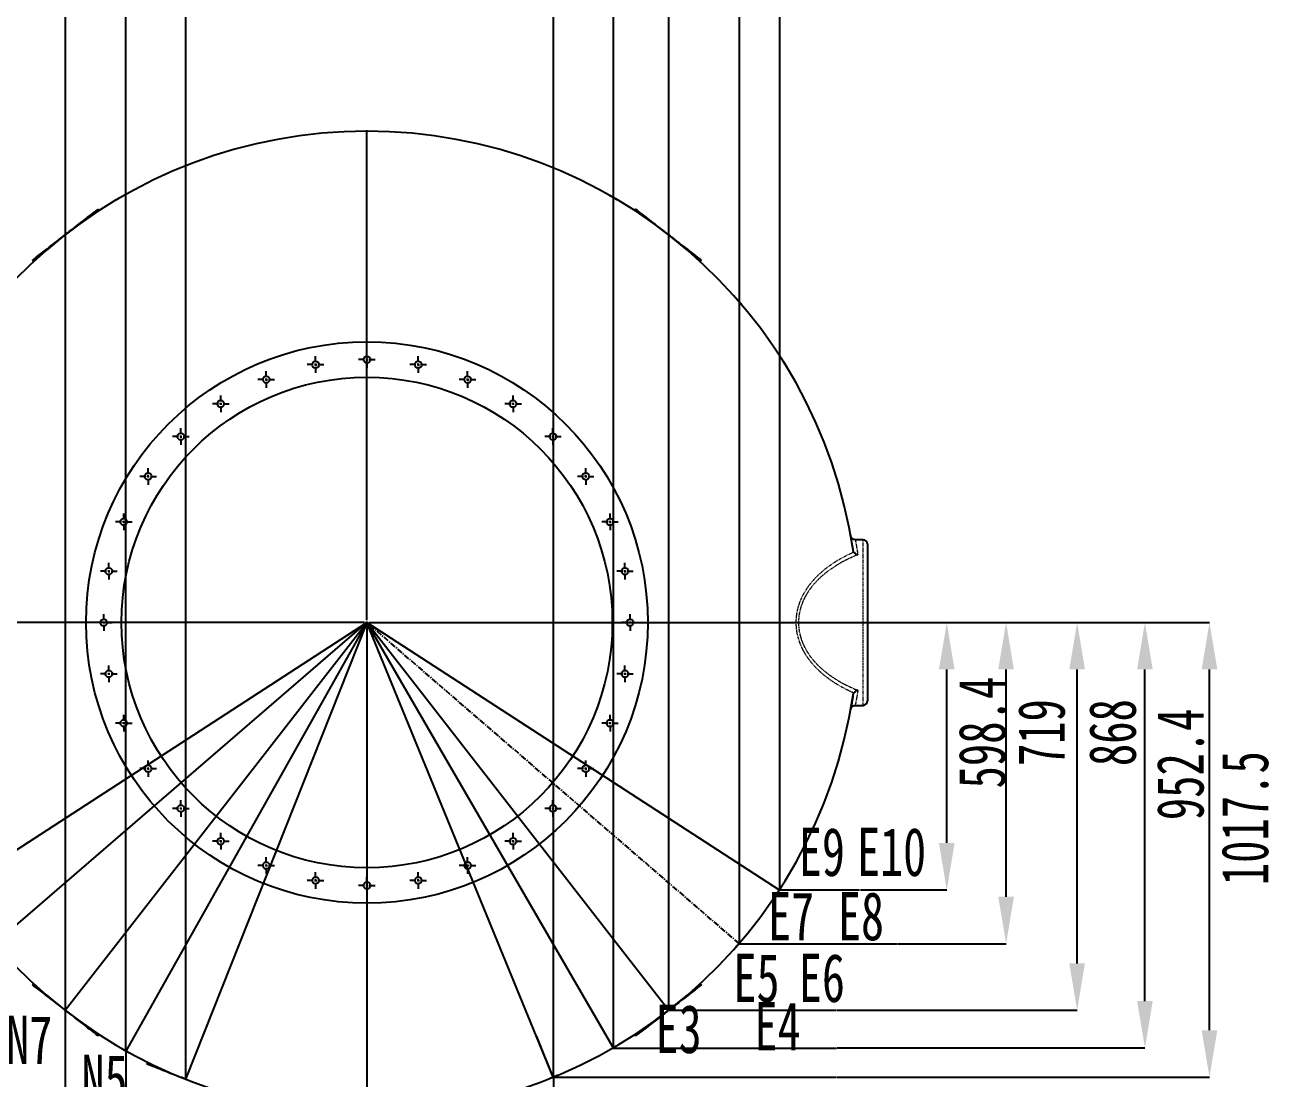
# Model space of a CAD drawing. Header units: millimetres. Extents: x -12403 to 8666, y -15213 to 13435.
# Drawn here: x -3266 to -453, y -1640 to 718 of the extents above; entities that cross this region are included whole.
import ezdxf

# ---------------------------------------------------------------- set-up
doc = ezdxf.new("R2010")
doc.units = ezdxf.units.MM
doc.header["$PDSIZE"] = -1
doc.linetypes.add('CENTERX2', pattern=[20.32, 12.7, -2.54, 2.54, -2.54])
doc.linetypes.add('PHANTOM', pattern=[12.7, 6.35, -1.27, 1.27, -1.27, 1.27, -1.27])
doc.layers.add('10', color=7, linetype='Continuous')
doc.styles.add('SLDTEXTSTYLE0', font='TXT', dxfattribs={"width": 0.7})
doc.dimstyles.new('SLDDIMSTYLE0', dxfattribs={"dimscale": 30, "dimtxt": 3.5, "dimasz": 3.5, "dimexe": 0, "dimexo": 0.0625, "dimgap": 0.875, "dimtad": 2, "dimdec": 1, "dimrnd": 1e-09, "dimzin": 12, "dimdsep": 46, "dimtxsty": 'SLDTEXTSTYLE0', "dimcen": 0.09, "dimadec": 0, "dimazin": 3, "dimtfac": 1, "dimtdec": 1, "dimtofl": 0, "dimtmove": 0, "dimatfit": 3, "dimfxl": 0, "dimfrac": 2, "dimtolj": 1, "dimtzin": 12, "dimarcsym": 0})
doc.dimstyles.new('SLDDIMSTYLE1', dxfattribs={"dimscale": 30, "dimtxt": 3.5, "dimasz": 3.5, "dimexe": 0, "dimexo": 0.0625, "dimgap": 0.875, "dimtad": 2, "dimdec": 1, "dimrnd": 1e-09, "dimzin": 12, "dimdsep": 46, "dimtxsty": 'SLDTEXTSTYLE0', "dimcen": 0.09, "dimadec": 0, "dimazin": 3, "dimtfac": 1, "dimtdec": 1, "dimtmove": 0, "dimatfit": 0, "dimfxl": 0, "dimfrac": 2, "dimtolj": 1, "dimtzin": 12, "dimarcsym": 0})

# ---------------------------------------------------------------- blocks, each defined once
blk = doc.blocks.new('_D_8')
at = {"layer": '10', "color": 0, "lineweight": -2, "transparency": 16777216}
for p, q in [((-2501.8, -620.7), (-2501.8, -2238.2)), ((-2084.7, -1638.1), (-2084.7, -2238.2)), ((-2189.7, -2238.2), (-2396.8, -2238.2))]:
    blk.add_line(p, q, dxfattribs=at)
at = {"layer": '10', "color": 0, "transparency": 16777216}
for points in [[(-2396.8, -2220.7), (-2396.8, -2255.7), (-2501.8, -2238.2)], [(-2189.7, -2220.7), (-2189.7, -2255.7), (-2084.7, -2238.2)]]:
    blk.add_solid(points, dxfattribs=at)
at = {"layer": 'Defpoints', "color": 0, "transparency": 16777216}
for p in [(-2501.8, -618.9), (-2084.7, -1636.2), (-2501.8, -2238.2)]:
    blk.add_point(p, dxfattribs=at)
at = {"layer": '10', "color": 0, "transparency": 16777216, "insert": (-2231.5, -2264.5), "char_height": 105, "attachment_point": 2, "style": 'SLDTEXTSTYLE0'}
blk.add_mtext('\\A1;417', dxfattribs=at)
blk = doc.blocks.new('_D_23')
at = {"layer": '10', "color": 0, "lineweight": -2, "transparency": 16777216}
for p, q in [((-1397.8, -618.9), (-1204.6, -618.9)), ((-1204.6, -1112.3), (-1204.6, -723.9)), ((-1397.9, -1217.3), (-1204.6, -1217.3))]:
    blk.add_line(p, q, dxfattribs=at)
at = {"layer": '10', "color": 0, "transparency": 16777216}
for points in [[(-1222.1, -723.9), (-1187.1, -723.9), (-1204.6, -618.9)], [(-1222.1, -1112.3), (-1187.1, -1112.3), (-1204.6, -1217.3)]]:
    blk.add_solid(points, dxfattribs=at)
at = {"layer": 'Defpoints', "color": 0, "transparency": 16777216}
for p in [(-1399.7, -618.9), (-1204.6, -618.9), (-1399.8, -1217.3)]:
    blk.add_point(p, dxfattribs=at)
at = {"layer": '10', "color": 0, "transparency": 16777216, "insert": (-1178.4, -865.3), "char_height": 105, "attachment_point": 2, "rotation": 90, "style": 'SLDTEXTSTYLE0'}
blk.add_mtext('\\A1;598.4', dxfattribs=at)
blk = doc.blocks.new('_D_24')
at = {"layer": '10', "color": 0, "lineweight": -2, "transparency": 16777216}
for p, q in [((-1397.8, -618.9), (-1071.9, -618.9)), ((-1071.9, -1232.8), (-1071.9, -723.9)), ((-1313.1, -1337.8), (-1071.9, -1337.8))]:
    blk.add_line(p, q, dxfattribs=at)
at = {"layer": '10', "color": 0, "transparency": 16777216}
for points in [[(-1089.4, -723.9), (-1054.4, -723.9), (-1071.9, -618.9)], [(-1089.4, -1232.8), (-1054.4, -1232.8), (-1071.9, -1337.8)]]:
    blk.add_solid(points, dxfattribs=at)
at = {"layer": 'Defpoints', "color": 0, "transparency": 16777216}
for p in [(-1399.7, -618.9), (-1071.9, -618.9), (-1315, -1337.8)]:
    blk.add_point(p, dxfattribs=at)
at = {"layer": '10', "color": 0, "transparency": 16777216, "insert": (-1045.7, -865.3), "char_height": 105, "attachment_point": 2, "rotation": 90, "style": 'SLDTEXTSTYLE0'}
blk.add_mtext('\\A1;719', dxfattribs=at)
blk = doc.blocks.new('_D_25')
at = {"layer": '10', "color": 0, "lineweight": -2, "transparency": 16777216}
for p, q in [((-1397.8, -618.9), (-913, -618.9)), ((-913, -1381.9), (-913, -723.9)), ((-1449.5, -1486.9), (-913, -1486.9))]:
    blk.add_line(p, q, dxfattribs=at)
at = {"layer": '10', "color": 0, "transparency": 16777216}
for points in [[(-930.5, -723.9), (-895.5, -723.9), (-913, -618.9)], [(-930.5, -1381.9), (-895.5, -1381.9), (-913, -1486.9)]]:
    blk.add_solid(points, dxfattribs=at)
at = {"layer": 'Defpoints', "color": 0, "transparency": 16777216}
for p in [(-1399.7, -618.9), (-913, -618.9), (-1451.4, -1486.9)]:
    blk.add_point(p, dxfattribs=at)
at = {"layer": '10', "color": 0, "transparency": 16777216, "insert": (-886.8, -865.3), "char_height": 105, "attachment_point": 2, "rotation": 90, "style": 'SLDTEXTSTYLE0'}
blk.add_mtext('\\A1;868', dxfattribs=at)
blk = doc.blocks.new('_D_26')
at = {"layer": '10', "color": 0, "lineweight": -2, "transparency": 16777216}
for p, q in [((-1397.8, -618.9), (-761.3, -618.9)), ((-761.3, -1466.2), (-761.3, -723.9)), ((-1449.5, -1571.2), (-761.3, -1571.2))]:
    blk.add_line(p, q, dxfattribs=at)
at = {"layer": '10', "color": 0, "transparency": 16777216}
for points in [[(-778.8, -723.9), (-743.8, -723.9), (-761.3, -618.9)], [(-778.8, -1466.2), (-743.8, -1466.2), (-761.3, -1571.2)]]:
    blk.add_solid(points, dxfattribs=at)
at = {"layer": 'Defpoints', "color": 0, "transparency": 16777216}
for p in [(-1399.7, -618.9), (-761.3, -618.9), (-1451.4, -1571.2)]:
    blk.add_point(p, dxfattribs=at)
at = {"layer": '10', "color": 0, "transparency": 16777216, "insert": (-735, -936.4), "char_height": 105, "attachment_point": 2, "rotation": 90, "style": 'SLDTEXTSTYLE0'}
blk.add_mtext('\\A1;952.4', dxfattribs=at)
blk = doc.blocks.new('_D_27')
at = {"layer": '10', "color": 0, "lineweight": -2, "transparency": 16777216}
for p, q in [((-1869, -618.9), (-616.9, -618.9)), ((-616.9, -1531.4), (-616.9, -723.9)), ((-1449.5, -1636.4), (-616.9, -1636.4))]:
    blk.add_line(p, q, dxfattribs=at)
at = {"layer": '10', "color": 0, "transparency": 16777216}
for points in [[(-634.4, -723.9), (-599.4, -723.9), (-616.9, -618.9)], [(-634.4, -1531.4), (-599.4, -1531.4), (-616.9, -1636.4)]]:
    blk.add_solid(points, dxfattribs=at)
at = {"layer": 'Defpoints', "color": 0, "transparency": 16777216}
for p in [(-1870.9, -618.9), (-616.9, -618.9), (-1451.4, -1636.4)]:
    blk.add_point(p, dxfattribs=at)
at = {"layer": '10', "color": 0, "transparency": 16777216, "insert": (-590.6, -1056.9), "char_height": 105, "attachment_point": 2, "rotation": 90, "style": 'SLDTEXTSTYLE0'}
blk.add_mtext('\\A1;1017.5', dxfattribs=at)
blk = doc.blocks.new('SW_CENTERMARKSYMBOL_37')
at = {"layer": '10', "color": 0}
for p, q in [((0, 0.167), (0, 20.417)), ((-0.167, 0), (-20.417, 0)), ((0, 0), (-0.083, 0)), ((0, 0), (0, 0.083)), ((0, 0), (0, -0.083)), ((0, 0), (0.083, 0)), ((0.167, 0), (20.417, 0)), ((0, -0.167), (0, -20.417))]:
    blk.add_line(p, q, dxfattribs=at)
blk = doc.blocks.new('SW_CENTERMARKSYMBOL_38')
at = {"layer": '10', "color": 0}
for p, q in [((-0.167, 0), (-0.6, 0)), ((0, 0), (-0.083, 0)), ((0, 0.167), (0, 0.6)), ((0, 0), (0, 0.083)), ((0, 0), (0, -0.083)), ((0, 0), (0.083, 0)), ((0.167, 0), (0.6, 0)), ((0, -0.167), (0, -0.6))]:
    blk.add_line(p, q, dxfattribs=at)
blk = doc.blocks.new('SW_CENTERMARKSYMBOL_39')
at = {"layer": '10', "color": 0}
for p, q in [((-0.167, 0), (-0.6, 0)), ((0, 0), (-0.083, 0)), ((0, 0.167), (0, 0.6)), ((0, 0), (0, 0.083)), ((0, 0), (0, -0.083)), ((0, 0), (0.083, 0)), ((0.167, 0), (0.6, 0)), ((0, -0.167), (0, -0.6))]:
    blk.add_line(p, q, dxfattribs=at)
blk = doc.blocks.new('SW_CENTERMARKSYMBOL_40')
at = {"layer": '10', "color": 0}
for p, q in [((-0.167, 0), (-0.6, 0)), ((0, 0), (-0.083, 0)), ((0, 0.167), (0, 0.6)), ((0, 0), (0, 0.083)), ((0, 0), (0, -0.083)), ((0, 0), (0.083, 0)), ((0.167, 0), (0.6, 0)), ((0, -0.167), (0, -0.6))]:
    blk.add_line(p, q, dxfattribs=at)
blk = doc.blocks.new('SW_CENTERMARKSYMBOL_41')
at = {"layer": '10', "color": 0}
for p, q in [((-0.167, 0), (-0.6, 0)), ((0, 0), (-0.083, 0)), ((0, 0.167), (0, 0.6)), ((0, 0), (0, 0.083)), ((0, 0), (0, -0.083)), ((0, 0), (0.083, 0)), ((0.167, 0), (0.6, 0)), ((0, -0.167), (0, -0.6))]:
    blk.add_line(p, q, dxfattribs=at)
blk = doc.blocks.new('SW_CENTERMARKSYMBOL_42')
at = {"layer": '10', "color": 0}
for p, q in [((-0.167, 0), (-0.6, 0)), ((0, 0), (-0.083, 0)), ((0, 0.167), (0, 0.6)), ((0, 0), (0, 0.083)), ((0, 0), (0, -0.083)), ((0, 0), (0.083, 0)), ((0.167, 0), (0.6, 0)), ((0, -0.167), (0, -0.6))]:
    blk.add_line(p, q, dxfattribs=at)
blk = doc.blocks.new('SW_CENTERMARKSYMBOL_43')
at = {"layer": '10', "color": 0}
for p, q in [((-0.167, 0), (-0.6, 0)), ((0, 0), (-0.083, 0)), ((0, 0.167), (0, 0.6)), ((0, 0), (0, 0.083)), ((0, 0), (0, -0.083)), ((0, 0), (0.083, 0)), ((0.167, 0), (0.6, 0)), ((0, -0.167), (0, -0.6))]:
    blk.add_line(p, q, dxfattribs=at)
blk = doc.blocks.new('SW_CENTERMARKSYMBOL_44')
at = {"layer": '10', "color": 0}
for p, q in [((-0.167, 0), (-0.6, 0)), ((0, 0), (-0.083, 0)), ((0, 0.167), (0, 0.6)), ((0, 0), (0, 0.083)), ((0, 0), (0, -0.083)), ((0, 0), (0.083, 0)), ((0.167, 0), (0.6, 0)), ((0, -0.167), (0, -0.6))]:
    blk.add_line(p, q, dxfattribs=at)
blk = doc.blocks.new('SW_CENTERMARKSYMBOL_45')
at = {"layer": '10', "color": 0}
for p, q in [((-0.167, 0), (-0.6, 0)), ((0, 0), (-0.083, 0)), ((0, 0.167), (0, 0.6)), ((0, 0), (0, 0.083)), ((0, 0), (0, -0.083)), ((0, 0), (0.083, 0)), ((0.167, 0), (0.6, 0)), ((0, -0.167), (0, -0.6))]:
    blk.add_line(p, q, dxfattribs=at)
blk = doc.blocks.new('SW_CENTERMARKSYMBOL_46')
at = {"layer": '10', "color": 0}
for p, q in [((-0.167, 0), (-0.6, 0)), ((0, 0), (-0.083, 0)), ((0, 0.167), (0, 0.6)), ((0, 0), (0, 0.083)), ((0, 0), (0, -0.083)), ((0, 0), (0.083, 0)), ((0.167, 0), (0.6, 0)), ((0, -0.167), (0, -0.6))]:
    blk.add_line(p, q, dxfattribs=at)
blk = doc.blocks.new('SW_CENTERMARKSYMBOL_47')
at = {"layer": '10', "color": 0}
for p, q in [((-0.167, 0), (-0.6, 0)), ((0, 0), (-0.083, 0)), ((0, 0.167), (0, 0.6)), ((0, 0), (0, 0.083)), ((0, 0), (0, -0.083)), ((0, 0), (0.083, 0)), ((0.167, 0), (0.6, 0)), ((0, -0.167), (0, -0.6))]:
    blk.add_line(p, q, dxfattribs=at)
blk = doc.blocks.new('SW_CENTERMARKSYMBOL_48')
at = {"layer": '10', "color": 0}
for p, q in [((-0.167, 0), (-0.6, 0)), ((0, 0), (-0.083, 0)), ((0, 0.167), (0, 0.6)), ((0, 0), (0, 0.083)), ((0, 0), (0, -0.083)), ((0, 0), (0.083, 0)), ((0.167, 0), (0.6, 0)), ((0, -0.167), (0, -0.6))]:
    blk.add_line(p, q, dxfattribs=at)
blk = doc.blocks.new('SW_CENTERMARKSYMBOL_49')
at = {"layer": '10', "color": 0}
for p, q in [((-0.167, 0), (-0.6, 0)), ((0, 0), (-0.083, 0)), ((0, 0.167), (0, 0.6)), ((0, 0), (0, 0.083)), ((0, 0), (0, -0.083)), ((0, 0), (0.083, 0)), ((0.167, 0), (0.6, 0)), ((0, -0.167), (0, -0.6))]:
    blk.add_line(p, q, dxfattribs=at)
blk = doc.blocks.new('SW_CENTERMARKSYMBOL_50')
at = {"layer": '10', "color": 0}
for p, q in [((-0.167, 0), (-0.6, 0)), ((0, 0), (-0.083, 0)), ((0, 0.167), (0, 0.6)), ((0, 0), (0, 0.083)), ((0, 0), (0, -0.083)), ((0, 0), (0.083, 0)), ((0.167, 0), (0.6, 0)), ((0, -0.167), (0, -0.6))]:
    blk.add_line(p, q, dxfattribs=at)
blk = doc.blocks.new('SW_CENTERMARKSYMBOL_51')
at = {"layer": '10', "color": 0}
for p, q in [((-0.167, 0), (-0.6, 0)), ((0, 0), (-0.083, 0)), ((0, 0.167), (0, 0.6)), ((0, 0), (0, 0.083)), ((0, 0), (0, -0.083)), ((0, 0), (0.083, 0)), ((0.167, 0), (0.6, 0)), ((0, -0.167), (0, -0.6))]:
    blk.add_line(p, q, dxfattribs=at)
blk = doc.blocks.new('SW_CENTERMARKSYMBOL_52')
at = {"layer": '10', "color": 0}
for p, q in [((-0.167, 0), (-0.6, 0)), ((0, 0), (-0.083, 0)), ((0, 0.167), (0, 0.6)), ((0, 0), (0, 0.083)), ((0, 0), (0, -0.083)), ((0, 0), (0.083, 0)), ((0.167, 0), (0.6, 0)), ((0, -0.167), (0, -0.6))]:
    blk.add_line(p, q, dxfattribs=at)
blk = doc.blocks.new('SW_CENTERMARKSYMBOL_53')
at = {"layer": '10', "color": 0}
for p, q in [((-0.167, 0), (-0.6, 0)), ((0, 0), (-0.083, 0)), ((0, 0.167), (0, 0.6)), ((0, 0), (0, 0.083)), ((0, 0), (0, -0.083)), ((0, 0), (0.083, 0)), ((0.167, 0), (0.6, 0)), ((0, -0.167), (0, -0.6))]:
    blk.add_line(p, q, dxfattribs=at)
blk = doc.blocks.new('SW_CENTERMARKSYMBOL_54')
at = {"layer": '10', "color": 0}
for p, q in [((-0.167, 0), (-0.6, 0)), ((0, 0), (-0.083, 0)), ((0, 0.167), (0, 0.6)), ((0, 0), (0, 0.083)), ((0, 0), (0, -0.083)), ((0, 0), (0.083, 0)), ((0.167, 0), (0.6, 0)), ((0, -0.167), (0, -0.6))]:
    blk.add_line(p, q, dxfattribs=at)
blk = doc.blocks.new('SW_CENTERMARKSYMBOL_55')
at = {"layer": '10', "color": 0}
for p, q in [((-0.167, 0), (-0.6, 0)), ((0, 0), (-0.083, 0)), ((0, 0.167), (0, 0.6)), ((0, 0), (0, 0.083)), ((0, 0), (0, -0.083)), ((0, 0), (0.083, 0)), ((0.167, 0), (0.6, 0)), ((0, -0.167), (0, -0.6))]:
    blk.add_line(p, q, dxfattribs=at)
blk = doc.blocks.new('SW_CENTERMARKSYMBOL_56')
at = {"layer": '10', "color": 0}
for p, q in [((-0.167, 0), (-0.6, 0)), ((0, 0), (-0.083, 0)), ((0, 0.167), (0, 0.6)), ((0, 0), (0, 0.083)), ((0, 0), (0, -0.083)), ((0, 0), (0.083, 0)), ((0.167, 0), (0.6, 0)), ((0, -0.167), (0, -0.6))]:
    blk.add_line(p, q, dxfattribs=at)
blk = doc.blocks.new('SW_CENTERMARKSYMBOL_57')
at = {"layer": '10', "color": 0}
for p, q in [((-0.167, 0), (-0.6, 0)), ((0, 0), (-0.083, 0)), ((0, 0.167), (0, 0.6)), ((0, 0), (0, 0.083)), ((0, 0), (0, -0.083)), ((0, 0), (0.083, 0)), ((0.167, 0), (0.6, 0)), ((0, -0.167), (0, -0.6))]:
    blk.add_line(p, q, dxfattribs=at)
blk = doc.blocks.new('SW_CENTERMARKSYMBOL_58')
at = {"layer": '10', "color": 0}
for p, q in [((-0.167, 0), (-0.6, 0)), ((0, 0), (-0.083, 0)), ((0, 0.167), (0, 0.6)), ((0, 0), (0, 0.083)), ((0, 0), (0, -0.083)), ((0, 0), (0.083, 0)), ((0.167, 0), (0.6, 0)), ((0, -0.167), (0, -0.6))]:
    blk.add_line(p, q, dxfattribs=at)
blk = doc.blocks.new('SW_CENTERMARKSYMBOL_59')
at = {"layer": '10', "color": 0}
for p, q in [((-0.167, 0), (-0.6, 0)), ((0, 0), (-0.083, 0)), ((0, 0.167), (0, 0.6)), ((0, 0), (0, 0.083)), ((0, 0), (0, -0.083)), ((0, 0), (0.083, 0)), ((0.167, 0), (0.6, 0)), ((0, -0.167), (0, -0.6))]:
    blk.add_line(p, q, dxfattribs=at)
blk = doc.blocks.new('SW_CENTERMARKSYMBOL_60')
at = {"layer": '10', "color": 0}
for p, q in [((-0.167, 0), (-0.6, 0)), ((0, 0), (-0.083, 0)), ((0, 0.167), (0, 0.6)), ((0, 0), (0, 0.083)), ((0, 0), (0, -0.083)), ((0, 0), (0.083, 0)), ((0.167, 0), (0.6, 0)), ((0, -0.167), (0, -0.6))]:
    blk.add_line(p, q, dxfattribs=at)
blk = doc.blocks.new('SW_CENTERMARKSYMBOL_61')
at = {"layer": '10', "color": 0}
for p, q in [((-0.167, 0), (-0.6, 0)), ((0, 0), (-0.083, 0)), ((0, 0.167), (0, 0.6)), ((0, 0), (0, 0.083)), ((0, 0), (0, -0.083)), ((0, 0), (0.083, 0)), ((0.167, 0), (0.6, 0)), ((0, -0.167), (0, -0.6))]:
    blk.add_line(p, q, dxfattribs=at)
blk = doc.blocks.new('SW_CENTERMARKSYMBOL_62')
at = {"layer": '10', "color": 0}
for p, q in [((-0.167, 0), (-0.6, 0)), ((0, 0), (-0.083, 0)), ((0, 0.167), (0, 0.6)), ((0, 0), (0, 0.083)), ((0, 0), (0, -0.083)), ((0, 0), (0.083, 0)), ((0.167, 0), (0.6, 0)), ((0, -0.167), (0, -0.6))]:
    blk.add_line(p, q, dxfattribs=at)
blk = doc.blocks.new('SW_CENTERMARKSYMBOL_63')
at = {"layer": '10', "color": 0}
for p, q in [((-0.167, 0), (-0.6, 0)), ((0, 0), (-0.083, 0)), ((0, 0.167), (0, 0.6)), ((0, 0), (0, 0.083)), ((0, 0), (0, -0.083)), ((0, 0), (0.083, 0)), ((0.167, 0), (0.6, 0)), ((0, -0.167), (0, -0.6))]:
    blk.add_line(p, q, dxfattribs=at)
blk = doc.blocks.new('SW_CENTERMARKSYMBOL_64')
at = {"layer": '10', "color": 0}
for p, q in [((-0.167, 0), (-0.6, 0)), ((0, 0), (-0.083, 0)), ((0, 0.167), (0, 0.6)), ((0, 0), (0, 0.083)), ((0, 0), (0, -0.083)), ((0, 0), (0.083, 0)), ((0.167, 0), (0.6, 0)), ((0, -0.167), (0, -0.6))]:
    blk.add_line(p, q, dxfattribs=at)
blk = doc.blocks.new('SW_CENTERMARKSYMBOL_65')
at = {"layer": '10', "color": 0}
for p, q in [((-0.167, 0), (-0.6, 0)), ((0, 0), (-0.083, 0)), ((0, 0.167), (0, 0.6)), ((0, 0), (0, 0.083)), ((0, 0), (0, -0.083)), ((0, 0), (0.083, 0)), ((0.167, 0), (0.6, 0)), ((0, -0.167), (0, -0.6))]:
    blk.add_line(p, q, dxfattribs=at)
blk = doc.blocks.new('SW_CENTERMARKSYMBOL_66')
at = {"layer": '10', "color": 0}
for p, q in [((-0.167, 0), (-0.6, 0)), ((0, 0), (-0.083, 0)), ((0, 0.167), (0, 0.6)), ((0, 0), (0, 0.083)), ((0, 0), (0, -0.083)), ((0, 0), (0.083, 0)), ((0.167, 0), (0.6, 0)), ((0, -0.167), (0, -0.6))]:
    blk.add_line(p, q, dxfattribs=at)
blk = doc.blocks.new('SW_CENTERMARKSYMBOL_67')
at = {"layer": '10', "color": 0}
for p, q in [((-0.167, 0), (-0.6, 0)), ((0, 0), (-0.083, 0)), ((0, 0.167), (0, 0.6)), ((0, 0), (0, 0.083)), ((0, 0), (0, -0.083)), ((0, 0), (0.083, 0)), ((0.167, 0), (0.6, 0)), ((0, -0.167), (0, -0.6))]:
    blk.add_line(p, q, dxfattribs=at)
blk = doc.blocks.new('SW_CENTERMARKSYMBOL_68')
at = {"layer": '10', "color": 0}
for p, q in [((-0.167, 0), (-0.6, 0)), ((0, 0), (-0.083, 0)), ((0, 0.167), (0, 0.6)), ((0, 0), (0, 0.083)), ((0, 0), (0, -0.083)), ((0, 0), (0.083, 0)), ((0.167, 0), (0.6, 0)), ((0, -0.167), (0, -0.6))]:
    blk.add_line(p, q, dxfattribs=at)
blk = doc.blocks.new('SW_CENTERMARKSYMBOL_69')
at = {"layer": '10', "color": 0}
for p, q in [((-0.167, 0), (-0.6, 0)), ((0, 0), (-0.083, 0)), ((0, 0.167), (0, 0.6)), ((0, 0), (0, 0.083)), ((0, 0), (0, -0.083)), ((0, 0), (0.083, 0)), ((0.167, 0), (0.6, 0)), ((0, -0.167), (0, -0.6))]:
    blk.add_line(p, q, dxfattribs=at)
blk = doc.blocks.new('SW_CENTERMARKSYMBOL_70')
at = {"layer": '10', "color": 0}
for p, q in [((0, 0.167), (0, 35.667)), ((-0.167, 0), (-35.667, 0)), ((0, 0), (-0.083, 0)), ((0, 0), (0, 0.083)), ((0, 0), (0, -0.083)), ((0, 0), (0.083, 0)), ((0.167, 0), (35.667, 0)), ((0, -0.167), (0, -35.667))]:
    blk.add_line(p, q, dxfattribs=at)

msp = doc.modelspace()

# ---------------------------------------------------------------- linework, layer by layer
at = {"color": 7, "linetype": 'Continuous', "lineweight": 25}
for p, q in [((-3043.88, 337.72), (-3043.91, 337.76)), ((-1959.63, 337.76), (-1959.66, 337.72)), ((-3061.73, 327.44), (-3061.71, 327.39)), ((-3061.71, 327.39), (-3061.71, 327.39)), ((-1941.83, 327.39), (-1941.81, 327.44)), ((-3101.1, 302.96), (-3103.5, 306.04)), ((-1900.05, 306.04), (-1902.45, 302.95)), ((-3168.52, 255.43), (-3168.55, 255.47)), ((-1834.99, 255.47), (-1835.02, 255.43)), ((-3184.81, 242.82), (-3184.78, 242.78)), ((-1818.76, 242.78), (-1818.73, 242.82)), ((-3249.86, 192.24), (-3247.46, 189.15)), ((-1756.08, 189.15), (-1753.68, 192.24)), ((-1676.05, 107.24), (-1676.08, 107.21)), ((-1662.62, 91.61), (-1662.59, 91.64)), ((-1572.19, -31.56), (-1572.23, -31.58)), ((-1561.39, -49.1), (-1561.35, -49.07)), ((-1391.95, -433.47), (-1409.31, -433.47)), ((-1381.65, -443.77), (-1381.65, -793.97)), ((-1409.31, -804.27), (-1391.95, -804.27)), ((-1480.23, -1025.7), (-1480.27, -1025.69)), ((-1488.07, -1044.75), (-1488.03, -1044.77)), ((-1573.24, -1209.69), (-1574.05, -1209.05)), ((-1573.22, -1209.65), (-1573.63, -1209.38)), ((-1573.22, -1209.65), (-1573.24, -1209.69)), ((-1585.32, -1226.41), (-1584.41, -1226.88)), ((-1584.85, -1226.66), (-1584.44, -1226.92)), ((-1676.08, -1344.95), (-1676.05, -1344.99)), ((-1662.59, -1329.39), (-1662.62, -1329.36)), ((-3247.46, -1426.9), (-3249.86, -1429.99)), ((-1753.68, -1429.99), (-1756.08, -1426.9)), ((-3184.78, -1480.53), (-3184.81, -1480.57)), ((-1818.73, -1480.57), (-1818.76, -1480.53)), ((-1818.76, -1480.53), (-1818.76, -1480.53)), ((-3168.55, -1493.21), (-3168.52, -1493.18)), ((-1835.02, -1493.18), (-1834.99, -1493.21)), ((-3103.5, -1543.79), (-3101.09, -1540.7)), ((-1902.45, -1540.7), (-1900.05, -1543.79)), ((-3049.54, -1572.24), (-3050.07, -1573.18)), ((-3049.55, -1572.26), (-3050.07, -1573.18)), ((-3050.07, -1573.18), (-3050.07, -1573.18)), ((-1959.66, -1575.47), (-1959.63, -1575.51)), ((-1941.81, -1565.18), (-1941.83, -1565.14)), ((-1941.83, -1565.14), (-1941.83, -1565.14)), ((-3032.11, -1583.27), (-3031.58, -1582.33)), ((-3032.11, -1583.28), (-3031.59, -1582.36)), ((-3032.11, -1583.27), (-3032.11, -1583.28)), ((-2992.53, -1602.8), (-2993.98, -1606.44)), ((-2917.39, -1636.82), (-2917.4, -1636.87)), ((-2094.29, -1640.11), (-2094.28, -1640.15)), ((-2075.22, -1632.34), (-2075.23, -1632.3))]:
    msp.add_line(p, q, dxfattribs=at)
at = {"color": 8, "linetype": 'PHANTOM', "lineweight": 18}
msp.add_line((-1391.95, -804.27), (-1391.95, -433.47), dxfattribs=at)
at = {"color": 7, "linetype": 'Continuous', "lineweight": 25, "flags": 128}
for points in [[(-3043.91, 337.76), (-3044.08, 337.66), (-3044.59, 337.37), (-3045.41, 336.89), (-3046.52, 336.25), (-3047.87, 335.47), (-3049.41, 334.57), (-3051.08, 333.6), (-3052.82, 332.6)], [(-1959.63, 337.76), (-1959.46, 337.66), (-1958.96, 337.37), (-1958.13, 336.89), (-1957.02, 336.25), (-1955.67, 335.47), (-1954.13, 334.57), (-1952.46, 333.6), (-1950.72, 332.6)], [(-3052.82, 332.6), (-3054.56, 331.59), (-3056.23, 330.62), (-3057.77, 329.73), (-3059.12, 328.95), (-3060.23, 328.31), (-3061.06, 327.83), (-3061.56, 327.53), (-3061.73, 327.44)], [(-1950.72, 332.6), (-1948.98, 331.59), (-1947.31, 330.62), (-1945.77, 329.73), (-1944.42, 328.95), (-1943.31, 328.31), (-1942.49, 327.83), (-1941.98, 327.53), (-1941.81, 327.44)], [(-3168.55, 255.47), (-3167.51, 256.27), (-3162.97, 259.81), (-3158.48, 263.29), (-3154.06, 266.73), (-3149.74, 270.09), (-3145.52, 273.37), (-3141.42, 276.56), (-3137.47, 279.63), (-3133.66, 282.59), (-3130.03, 285.41), (-3126.58, 288.09), (-3123.33, 290.62), (-3120.29, 292.99), (-3117.47, 295.18), (-3114.89, 297.19), (-3112.55, 299.01), (-3110.46, 300.63), (-3108.64, 302.05), (-3107.08, 303.26), (-3105.8, 304.26), (-3104.79, 305.04), (-3104.07, 305.6), (-3103.64, 305.93), (-3103.5, 306.04)], [(-1834.99, 255.47), (-1836.04, 256.27), (-1840.58, 259.81), (-1845.06, 263.29), (-1849.48, 266.73), (-1853.8, 270.09), (-1858.02, 273.37), (-1862.12, 276.56), (-1866.08, 279.63), (-1869.88, 282.59), (-1873.51, 285.41), (-1876.96, 288.09), (-1880.21, 290.62), (-1883.25, 292.99), (-1886.07, 295.18), (-1888.65, 297.19), (-1890.99, 299.01), (-1893.08, 300.63), (-1894.91, 302.05), (-1896.46, 303.26), (-1897.75, 304.26), (-1898.75, 305.04), (-1899.47, 305.6), (-1899.9, 305.93), (-1900.05, 306.04)], [(-3168.55, 255.47), (-3168.7, 255.34), (-3169.17, 254.98), (-3169.92, 254.4), (-3170.93, 253.61), (-3172.16, 252.66), (-3173.57, 251.56), (-3175.09, 250.38), (-3176.68, 249.14)], [(-1834.99, 255.47), (-1834.84, 255.34), (-1834.38, 254.98), (-1833.62, 254.4), (-1832.61, 253.61), (-1831.38, 252.66), (-1829.98, 251.56), (-1828.45, 250.38), (-1826.86, 249.14)], [(-3249.86, 192.24), (-3249.72, 192.35), (-3249.28, 192.69), (-3248.56, 193.25), (-3247.56, 194.03), (-3246.28, 195.03), (-3244.72, 196.24), (-3242.9, 197.66), (-3240.81, 199.28), (-3238.47, 201.1), (-3235.88, 203.11), (-3233.07, 205.3), (-3230.03, 207.66), (-3226.78, 210.19), (-3223.33, 212.87), (-3219.69, 215.7), (-3215.89, 218.65), (-3211.93, 221.73), (-3207.84, 224.92), (-3203.62, 228.2), (-3199.29, 231.56), (-3194.88, 234.99), (-3190.39, 238.48), (-3185.85, 242.01), (-3184.81, 242.82)], [(-3176.68, 249.14), (-3178.27, 247.91), (-3179.79, 246.72), (-3181.2, 245.63), (-3182.43, 244.67), (-3183.44, 243.89), (-3184.19, 243.3), (-3184.65, 242.94), (-3184.81, 242.82)], [(-1826.86, 249.14), (-1825.28, 247.91), (-1823.75, 246.72), (-1822.35, 245.63), (-1821.11, 244.67), (-1820.1, 243.89), (-1819.35, 243.3), (-1818.89, 242.94), (-1818.73, 242.82)], [(-1753.68, 192.24), (-1753.83, 192.35), (-1754.26, 192.69), (-1754.98, 193.25), (-1755.98, 194.03), (-1757.26, 195.03), (-1758.82, 196.24), (-1760.65, 197.66), (-1762.73, 199.28), (-1765.07, 201.1), (-1767.66, 203.11), (-1770.48, 205.3), (-1773.52, 207.66), (-1776.77, 210.19), (-1780.22, 212.87), (-1783.85, 215.7), (-1787.65, 218.65), (-1791.61, 221.73), (-1795.7, 224.92), (-1799.92, 228.2), (-1804.25, 231.56), (-1808.66, 234.99), (-1813.15, 238.48), (-1817.69, 242.01), (-1818.73, 242.82)], [(-1676.05, 107.24), (-1675.92, 107.09), (-1675.53, 106.64), (-1674.91, 105.92), (-1674.07, 104.95), (-1673.06, 103.77), (-1671.89, 102.42), (-1670.63, 100.96), (-1669.32, 99.44)], [(-1669.32, 99.44), (-1668, 97.92), (-1666.74, 96.45), (-1665.58, 95.11), (-1664.56, 93.92), (-1663.72, 92.95), (-1663.1, 92.23), (-1662.72, 91.79), (-1662.59, 91.64)], [(-1566.77, -40.31), (-1567.83, -38.61), (-1568.85, -36.96), (-1569.78, -35.45), (-1570.6, -34.12), (-1571.28, -33.03), (-1571.78, -32.22), (-1572.09, -31.72), (-1572.19, -31.56)], [(-1561.35, -49.07), (-1561.46, -48.91), (-1561.76, -48.41), (-1562.27, -47.6), (-1562.94, -46.51), (-1563.76, -45.18), (-1564.7, -43.67), (-1565.71, -42.02), (-1566.77, -40.31)], [(-1488.03, -1044.77), (-1487.95, -1044.59), (-1487.73, -1044.04), (-1487.37, -1043.16), (-1486.89, -1041.98), (-1486.29, -1040.53), (-1485.62, -1038.88), (-1484.89, -1037.1), (-1484.13, -1035.24)], [(-1484.13, -1035.24), (-1483.37, -1033.38), (-1482.64, -1031.59), (-1481.96, -1029.94), (-1481.37, -1028.5), (-1480.88, -1027.31), (-1480.52, -1026.43), (-1480.3, -1025.89), (-1480.23, -1025.7)], [(-1584.41, -1226.88), (-1584.31, -1226.73), (-1584.01, -1226.27), (-1583.53, -1225.52), (-1582.87, -1224.51), (-1582.07, -1223.27), (-1581.15, -1221.86), (-1580.14, -1220.31), (-1579.09, -1218.69), (-1578.03, -1217.06), (-1577, -1215.47), (-1576.04, -1213.98), (-1575.17, -1212.65), (-1574.44, -1211.53), (-1573.86, -1210.64), (-1573.47, -1210.03), (-1573.27, -1209.72), (-1573.24, -1209.69)], [(-1584.41, -1226.88), (-1584.41, -1226.88), (-1584.44, -1226.92)], [(-1676.05, -1344.99), (-1675.92, -1344.84), (-1675.53, -1344.39), (-1674.91, -1343.67), (-1674.07, -1342.7), (-1673.06, -1341.52), (-1671.89, -1340.17), (-1670.63, -1338.71), (-1669.32, -1337.19)], [(-1669.32, -1337.19), (-1668, -1335.67), (-1666.74, -1334.2), (-1665.58, -1332.86), (-1664.56, -1331.67), (-1663.72, -1330.7), (-1663.1, -1329.98), (-1662.72, -1329.54), (-1662.59, -1329.39)], [(-3249.86, -1429.99), (-3249.72, -1430.1), (-3249.28, -1430.44), (-3248.56, -1431), (-3247.56, -1431.78), (-3246.28, -1432.78), (-3244.72, -1433.99), (-3242.9, -1435.41), (-3240.81, -1437.03), (-3238.47, -1438.85), (-3235.88, -1440.86), (-3233.07, -1443.05), (-3230.03, -1445.41), (-3226.78, -1447.94), (-3223.33, -1450.62), (-3219.69, -1453.45), (-3215.89, -1456.4), (-3211.93, -1459.48), (-3207.84, -1462.67), (-3203.62, -1465.95), (-3199.29, -1469.31), (-3194.88, -1472.74), (-3190.39, -1476.23), (-3185.85, -1479.76), (-3184.81, -1480.57)], [(-1753.68, -1429.99), (-1753.83, -1430.1), (-1754.26, -1430.44), (-1754.98, -1431), (-1755.98, -1431.78), (-1757.26, -1432.78), (-1758.82, -1433.99), (-1760.65, -1435.41), (-1762.73, -1437.03), (-1765.07, -1438.85), (-1767.66, -1440.86), (-1770.48, -1443.05), (-1773.52, -1445.41), (-1776.77, -1447.94), (-1780.22, -1450.62), (-1783.85, -1453.45), (-1787.65, -1456.4), (-1791.61, -1459.48), (-1795.7, -1462.67), (-1799.92, -1465.95), (-1804.25, -1469.31), (-1808.66, -1472.74), (-1813.15, -1476.23), (-1817.69, -1479.76), (-1818.73, -1480.57)], [(-3176.68, -1486.89), (-3178.27, -1485.66), (-3179.79, -1484.47), (-3181.2, -1483.38), (-3182.43, -1482.42), (-3183.44, -1481.64), (-3184.19, -1481.05), (-3184.65, -1480.69), (-3184.81, -1480.57)], [(-3168.55, -1493.21), (-3168.7, -1493.09), (-3169.17, -1492.73), (-3169.92, -1492.15), (-3170.93, -1491.36), (-3172.16, -1490.4), (-3173.57, -1489.31), (-3175.09, -1488.13), (-3176.68, -1486.89)], [(-1834.99, -1493.21), (-1834.84, -1493.09), (-1834.38, -1492.73), (-1833.62, -1492.15), (-1832.61, -1491.36), (-1831.38, -1490.4), (-1829.98, -1489.31), (-1828.45, -1488.13), (-1826.86, -1486.89)], [(-1826.86, -1486.89), (-1825.28, -1485.66), (-1823.75, -1484.47), (-1822.35, -1483.38), (-1821.11, -1482.42), (-1820.1, -1481.64), (-1819.35, -1481.05), (-1818.89, -1480.69), (-1818.73, -1480.57)], [(-3168.55, -1493.21), (-3167.51, -1494.02), (-3162.97, -1497.55), (-3158.48, -1501.04), (-3154.06, -1504.48), (-3149.74, -1507.84), (-3145.52, -1511.12), (-3141.42, -1514.3), (-3137.47, -1517.38), (-3133.66, -1520.34), (-3130.03, -1523.16), (-3126.58, -1525.84), (-3123.33, -1528.37), (-3120.29, -1530.74), (-3117.47, -1532.93), (-3114.89, -1534.94), (-3112.55, -1536.75), (-3110.46, -1538.38), (-3108.64, -1539.8), (-3107.08, -1541.01), (-3105.8, -1542.01), (-3104.79, -1542.79), (-3104.07, -1543.34), (-3103.64, -1543.68), (-3103.5, -1543.79)], [(-1834.99, -1493.21), (-1836.04, -1494.02), (-1840.58, -1497.55), (-1845.06, -1501.04), (-1849.48, -1504.48), (-1853.8, -1507.84), (-1858.02, -1511.12), (-1862.12, -1514.3), (-1866.08, -1517.38), (-1869.88, -1520.34), (-1873.51, -1523.16), (-1876.96, -1525.84), (-1880.21, -1528.37), (-1883.25, -1530.74), (-1886.07, -1532.93), (-1888.65, -1534.94), (-1890.99, -1536.75), (-1893.08, -1538.38), (-1894.91, -1539.8), (-1896.46, -1541.01), (-1897.75, -1542.01), (-1898.75, -1542.79), (-1899.47, -1543.34), (-1899.9, -1543.68), (-1900.05, -1543.79)], [(-3032.11, -1583.27), (-3032.27, -1583.18), (-3032.75, -1582.91), (-3033.54, -1582.47), (-3034.59, -1581.88), (-3035.88, -1581.15), (-3037.36, -1580.32), (-3038.97, -1579.42), (-3040.66, -1578.47), (-3042.37, -1577.51), (-3044.03, -1576.58), (-3045.58, -1575.7), (-3046.97, -1574.92), (-3048.15, -1574.26), (-3049.07, -1573.74), (-3049.7, -1573.38), (-3050.03, -1573.2), (-3050.07, -1573.18)], [(-1959.63, -1575.51), (-1959.46, -1575.41), (-1958.96, -1575.12), (-1958.13, -1574.64), (-1957.02, -1574), (-1955.67, -1573.21), (-1954.13, -1572.32), (-1952.46, -1571.35), (-1950.72, -1570.35)], [(-1950.72, -1570.35), (-1948.98, -1569.34), (-1947.31, -1568.37), (-1945.77, -1567.48), (-1944.42, -1566.7), (-1943.31, -1566.05), (-1942.49, -1565.58), (-1941.98, -1565.28), (-1941.81, -1565.18)], [(-2993.98, -1606.44), (-2993.81, -1606.51), (-2993.3, -1606.71), (-2992.45, -1607.04), (-2991.27, -1607.51), (-2989.76, -1608.11), (-2987.93, -1608.84), (-2985.78, -1609.7), (-2983.32, -1610.67), (-2980.57, -1611.77), (-2977.53, -1612.98), (-2974.21, -1614.29), (-2970.63, -1615.72), (-2966.8, -1617.24), (-2962.74, -1618.85), (-2958.47, -1620.55), (-2953.99, -1622.33), (-2949.33, -1624.18), (-2944.51, -1626.1), (-2939.54, -1628.07), (-2934.45, -1630.09), (-2929.25, -1632.16), (-2923.97, -1634.26), (-2918.63, -1636.38), (-2917.4, -1636.87)], [(-2907.83, -1640.67), (-2909.7, -1639.93), (-2911.49, -1639.22), (-2913.15, -1638.56), (-2914.6, -1637.98), (-2915.79, -1637.51), (-2916.67, -1637.16), (-2917.22, -1636.94), (-2917.4, -1636.87)], [(-2084.75, -1636.25), (-2086.61, -1637.01), (-2088.39, -1637.74), (-2090.04, -1638.42), (-2091.49, -1639.01), (-2092.67, -1639.49), (-2093.55, -1639.86), (-2094.09, -1640.08), (-2094.28, -1640.15)], [(-2075.22, -1632.34), (-2075.4, -1632.41), (-2075.94, -1632.64), (-2076.82, -1633), (-2078.01, -1633.48), (-2079.45, -1634.08), (-2081.1, -1634.75), (-2082.89, -1635.48), (-2084.75, -1636.25)]]:
    msp.add_lwpolyline(points, dxfattribs=at)
at = {"color": 7, "linetype": 'Continuous', "lineweight": 25}
for centre, radius in [((-2501.77, -618.87), 628.3), ((-2501.77, -30.23), 7.73), ((-2616.61, -41.54), 7.73), ((-2386.93, -41.54), 7.73), ((-2501.77, -618.87), 548.99), ((-2727.04, -75.04), 7.73), ((-2276.51, -75.04), 7.73), ((-2828.81, -129.43), 7.73), ((-2174.74, -129.43), 7.73), ((-2918.01, -202.64), 7.73), ((-2085.54, -202.64), 7.73), ((-2991.21, -291.84), 7.73), ((-2012.33, -291.84), 7.73), ((-3045.61, -393.61), 7.73), ((-1957.93, -393.61), 7.73), ((-3079.11, -504.04), 7.73), ((-1924.44, -504.04), 7.73), ((-3090.42, -618.87), 7.73), ((-1913.13, -618.87), 7.72), ((-3079.11, -733.71), 7.72), ((-1924.44, -733.71), 7.73), ((-3045.61, -844.14), 7.73), ((-1957.93, -844.14), 7.73), ((-2991.21, -945.91), 7.73), ((-2012.33, -945.91), 7.73), ((-2918.01, -1035.11), 7.73), ((-2085.54, -1035.11), 7.73), ((-2828.81, -1108.32), 7.73), ((-2174.74, -1108.32), 7.73), ((-2727.04, -1162.71), 7.73), ((-2276.51, -1162.71), 7.73), ((-2616.61, -1196.21), 7.73), ((-2501.77, -1207.52), 7.73), ((-2386.93, -1196.21), 7.73)]:
    msp.add_circle(centre, radius, dxfattribs=at)
for centre, radius, start, end in [((-2501.77, -618.87), 1099.53, 8.50958, 171.49042), ((-1391.95, -443.77), 10.3, 0, 90), ((-2501.77, -618.87), 1099.53, 188.50958, 351.49042), ((-1391.95, -793.97), 10.3, 270, 0)]:
    msp.add_arc(centre, radius, start, end, dxfattribs=at)
for points, knots in [([(-1419.45, -425.14), (-1419.45, -425.1), (-1419.48, -424.94), (-1419.4, -425.42), (-1419.34, -425.76)], [0, 0, 0, 0, 0.291993, 1, 1, 1, 1]), ([(-1409.32, -433.44), (-1409.53, -433.45), (-1410.31, -433.48), (-1411.61, -433.25), (-1413.14, -432.78), (-1414.51, -432.11), (-1415.7, -431.3), (-1416.71, -430.4), (-1417.53, -429.45), (-1418.17, -428.49), (-1418.66, -427.58), (-1419, -426.75), (-1419.22, -426.07), (-1419.32, -425.66), (-1419.36, -425.5)], [0, 0, 0, 0, 0.0463228, 0.1683802, 0.2839634, 0.3935474, 0.4972131, 0.5947559, 0.6856863, 0.7692234, 0.8442342, 0.9091934, 0.9622204, 1, 1, 1, 1]), ([(-1412.52, -461.06), (-1412.81, -460.6), (-1413.4, -459.64), (-1414.01, -457.97), (-1414.23, -456.79), (-1414.35, -456.17)], [0, 0, 0, 0, 0.31818942, 0.64757129, 1, 1, 1, 1]), ([(-1412.52, -461.06), (-1411.73, -462.02), (-1410.14, -463.93), (-1406.94, -465.95), (-1404.69, -466.8), (-1403.58, -467.09), (-1403.57, -467.09)], [0, 0, 0, 0, 0.33692942, 0.67256765, 0.99802106, 1, 1, 1, 1]), ([(-1414.43, -782.05), (-1414.64, -783.47), (-1415.3, -787.91), (-1416.29, -794.09), (-1417.36, -800.58), (-1418.22, -805.66), (-1418.89, -809.46), (-1419.3, -811.82), (-1419.49, -812.86), (-1419.46, -812.67), (-1419.45, -812.62)], [0, 0, 0, 0, 0.0701878, 0.2191766, 0.3676332, 0.5157786, 0.6644581, 0.8131348, 0.9612733, 1, 1, 1, 1]), ([(-1414.35, -781.58), (-1414.11, -780.44), (-1413.75, -778.68), (-1412.84, -777.21), (-1412.52, -776.69)], [0, 0, 0, 0, 0.6481322, 1, 1, 1, 1]), ([(-1403.57, -770.66), (-1403.58, -770.66), (-1404.67, -770.94), (-1406.92, -771.79), (-1410.12, -773.8), (-1411.72, -775.72), (-1412.52, -776.69)], [0, 0, 0, 0, 0.001979, 0.3229928, 0.6608305, 1, 1, 1, 1]), ([(-1419.37, -812.28), (-1419.35, -812.21), (-1419.26, -811.78), (-1419.02, -811.01), (-1418.56, -809.94), (-1417.86, -808.71), (-1416.88, -807.48), (-1415.65, -806.37), (-1414.32, -805.49), (-1412.81, -804.8), (-1411.17, -804.39), (-1409.98, -804.21), (-1409.37, -804.25), (-1409.32, -804.26)], [0, 0, 0, 0, 0.0153707, 0.0949085, 0.1728226, 0.2676803, 0.3994186, 0.5106324, 0.624483, 0.7438669, 0.8662057, 0.9901824, 1, 1, 1, 1])]:
    msp.add_open_spline(points, degree=3, knots=knots, dxfattribs=at)
at = {"color": 8, "linetype": 'PHANTOM', "lineweight": 18}
for points, knots in [([(-1409.31, -433.62), (-1409.31, -433.62), (-1409.3, -433.64), (-1409.01, -435.21), (-1408.48, -438.07), (-1407.71, -442.25), (-1406.74, -447.74), (-1405.68, -453.97), (-1404.61, -460.46), (-1403.92, -464.88), (-1403.57, -467.09)], [0, 0, 0, 0, 0.0974482, 0.2361749, 0.3726658, 0.5091599, 0.6497455, 0.7903325, 0.8949512, 1, 1, 1, 1]), ([(-1412.52, -776.69), (-1412.87, -776.53), (-1414.52, -775.81), (-1421.07, -772.86), (-1432.07, -767.52), (-1446.32, -759.66), (-1460.19, -750.96), (-1472.71, -741.95), (-1483.93, -732.78), (-1493.89, -723.56), (-1503.31, -713.59), (-1512.05, -702.84), (-1519.16, -692.52), (-1524.78, -682.86), (-1529.15, -674.08), (-1532.98, -664.94), (-1536.17, -655.49), (-1538.67, -645.79), (-1540.39, -635.86), (-1541.33, -625.79), (-1541.49, -615.66), (-1540.85, -605.57), (-1539.38, -595.62), (-1537.17, -585.86), (-1534.27, -576.36), (-1530.41, -566.33), (-1525.41, -555.92), (-1519.2, -545.3), (-1512.28, -535.3), (-1504.12, -525.1), (-1494.63, -514.88), (-1483.76, -504.77), (-1472.33, -495.5), (-1460.46, -487.02), (-1446.76, -478.34), (-1431.17, -469.7), (-1419.13, -463.97), (-1412.87, -461.22), (-1412.52, -461.06)], [0, 0, 0, 0, 0.0028037, 0.0132975, 0.0529667, 0.0926869, 0.1323858, 0.1720262, 0.2040503, 0.2362036, 0.2683522, 0.300411, 0.3323556, 0.3541812, 0.3761098, 0.3980491, 0.4199311, 0.4417176, 0.4633936, 0.4851651, 0.5069326, 0.5286029, 0.5502354, 0.5719519, 0.5936835, 0.6153366, 0.643028, 0.6708172, 0.69864, 0.7263774, 0.7613824, 0.7964822, 0.8316564, 0.8668348, 0.9019057, 0.9495481, 0.9971963, 1, 1, 1, 1]), ([(-1403.57, -467.09), (-1408.05, -468.96), (-1417.02, -472.69), (-1430.19, -479.03), (-1442.97, -485.88), (-1455.3, -493.32), (-1467.15, -501.36), (-1478.57, -510.17), (-1489.46, -519.8), (-1498.96, -529.54), (-1507.12, -539.25), (-1514.02, -548.76), (-1520.25, -558.88), (-1525.25, -568.79), (-1529.12, -578.36), (-1532.02, -587.4), (-1534.23, -596.71), (-1535.7, -606.2), (-1536.34, -615.81), (-1536.18, -625.47), (-1535.23, -635.06), (-1533.51, -644.53), (-1531.01, -653.79), (-1527.81, -662.8), (-1523.99, -671.51), (-1519.62, -679.84), (-1513.99, -689.05), (-1506.88, -698.9), (-1498.12, -709.14), (-1488.7, -718.62), (-1478.77, -727.36), (-1467.56, -736.08), (-1455.04, -744.64), (-1441.17, -752.93), (-1426.93, -760.38), (-1414.36, -766.21), (-1406.51, -769.45), (-1403.57, -770.66)], [0, 0, 0, 0, 0.0358252, 0.071662, 0.1074809, 0.1420322, 0.176688, 0.211338, 0.245914, 0.2803982, 0.3074376, 0.3345616, 0.3616499, 0.3886402, 0.4095622, 0.4305641, 0.4515494, 0.4724486, 0.493328, 0.5143072, 0.535291, 0.5561766, 0.5772959, 0.5985116, 0.6197872, 0.6410538, 0.662216, 0.6935483, 0.7249924, 0.7565276, 0.7880698, 0.8194846, 0.8587127, 0.8979968, 0.9373018, 0.9765586, 1, 1, 1, 1]), ([(-1403.57, -770.66), (-1403.97, -773.21), (-1404.77, -778.31), (-1405.87, -784.91), (-1406.86, -790.69), (-1407.74, -795.64), (-1408.47, -799.62), (-1409, -802.47), (-1409.3, -804.08), (-1409.31, -804.13), (-1409.31, -804.15)], [0, 0, 0, 0, 0.1214074, 0.2428123, 0.3670137, 0.4912132, 0.625322, 0.759432, 0.8974571, 1, 1, 1, 1])]:
    msp.add_open_spline(points, degree=3, knots=knots, dxfattribs=at)
at = {"layer": '10', "color": 6}
for p, q in [((-1669.32, 4038.21), (-1669.32, -1337.19)), ((-2084.75, 3994.95), (-2084.75, -1636.25)), ((-1950.72, 2555.01), (-1950.72, -1570.35)), ((-1826.86, 2307.81), (-1826.86, -1486.89)), ((-1578.83, 2246.01), (-1578.83, -1218.28))]:
    msp.add_line(p, q, dxfattribs=at)
at = {"layer": '10', "color": 1}
for p, q in [((-3041.09, -1578.23), (-3041.09, 2555.01)), ((-3176.68, 2400.51), (-3176.68, -1486.89)), ((-2907.83, 2400.51), (-2907.83, -1640.67))]:
    msp.add_line(p, q, dxfattribs=at)
at = {"layer": '10', "color": 5}
for p, q in [((-3423.89, -1217.75), (-2501.77, -618.87)), ((-3334.23, -1337.19), (-2501.77, -618.87)), ((-3176.68, -1486.89), (-2501.77, -618.87)), ((-2501.77, -618.87), (-3041.09, -1578.23)), ((-2501.77, -618.87), (-2907.83, -1640.67))]:
    msp.add_line(p, q, dxfattribs=at)
at = {"layer": '10', "color": 96}
for p in [(-2084.75, -1636.25), (-1950.72, -1570.35), (-1826.86, -1486.89), (-1578.83, -1218.28)]:
    msp.add_line(p, (-2501.77, -618.87), dxfattribs=at)
at = {"layer": '10', "color": 96, "linetype": 'CENTERX2'}
msp.add_line((-1669.32, -1337.19), (-2501.77, -618.87), dxfattribs=at)
at = {"layer": '10'}
for p, q in [((-2501.77, -618.87), (-2501.77, -1747.72)), ((-1579.34, -1217.28), (-1399.78, -1217.28)), ((-1669.88, -1337.84), (-1314.98, -1337.84)), ((-3176.68, -1486.89), (-3176.68, -1718.4)), ((-1826.86, -1486.89), (-1451.42, -1486.89)), ((-2085.01, -1636.35), (-2121.95, -1545.49)), ((-1952.26, -1571.24), (-1451.42, -1571.24)), ((-3041.09, -1578.23), (-3041.09, -1718.4)), ((-2085.01, -1636.35), (-1451.42, -1636.35))]:
    msp.add_line(p, q, dxfattribs=at)
for p in [(-1579.34, -1217.28), (-1669.88, -1337.84), (-3176.68, -1486.89), (-1826.86, -1486.89), (-1952.26, -1571.24), (-2085.01, -1636.35)]:
    msp.add_point(p, dxfattribs=at)

# ---------------------------------------------------------------- block references
at = {"layer": '10', "xscale": 30.9, "yscale": 30.9, "zscale": 30.9}
for name, p in [('SW_CENTERMARKSYMBOL_70', (-2501.77, -618.87)), ('SW_CENTERMARKSYMBOL_37', (-2501.77, -618.87)), ('SW_CENTERMARKSYMBOL_63', (-2616.61, -41.54)), ('SW_CENTERMARKSYMBOL_62', (-2501.77, -30.23)), ('SW_CENTERMARKSYMBOL_61', (-2386.93, -41.54)), ('SW_CENTERMARKSYMBOL_64', (-2727.04, -75.04)), ('SW_CENTERMARKSYMBOL_60', (-2276.51, -75.04)), ('SW_CENTERMARKSYMBOL_65', (-2828.81, -129.43)), ('SW_CENTERMARKSYMBOL_59', (-2174.74, -129.43)), ('SW_CENTERMARKSYMBOL_66', (-2918.01, -202.64)), ('SW_CENTERMARKSYMBOL_58', (-2085.54, -202.64)), ('SW_CENTERMARKSYMBOL_67', (-2991.21, -291.84)), ('SW_CENTERMARKSYMBOL_57', (-2012.33, -291.84)), ('SW_CENTERMARKSYMBOL_68', (-3045.61, -393.61)), ('SW_CENTERMARKSYMBOL_56', (-1957.93, -393.61)), ('SW_CENTERMARKSYMBOL_69', (-3079.11, -504.04)), ('SW_CENTERMARKSYMBOL_55', (-1924.44, -504.04)), ('SW_CENTERMARKSYMBOL_38', (-3090.42, -618.87)), ('SW_CENTERMARKSYMBOL_54', (-1913.13, -618.87)), ('SW_CENTERMARKSYMBOL_39', (-3079.11, -733.71)), ('SW_CENTERMARKSYMBOL_53', (-1924.44, -733.71)), ('SW_CENTERMARKSYMBOL_40', (-3045.61, -844.14)), ('SW_CENTERMARKSYMBOL_52', (-1957.93, -844.14)), ('SW_CENTERMARKSYMBOL_41', (-2991.21, -945.91)), ('SW_CENTERMARKSYMBOL_51', (-2012.33, -945.91)), ('SW_CENTERMARKSYMBOL_42', (-2918.01, -1035.11)), ('SW_CENTERMARKSYMBOL_50', (-2085.54, -1035.11)), ('SW_CENTERMARKSYMBOL_43', (-2828.81, -1108.32)), ('SW_CENTERMARKSYMBOL_49', (-2174.74, -1108.32)), ('SW_CENTERMARKSYMBOL_44', (-2727.04, -1162.71)), ('SW_CENTERMARKSYMBOL_48', (-2276.51, -1162.71)), ('SW_CENTERMARKSYMBOL_45', (-2616.61, -1196.21)), ('SW_CENTERMARKSYMBOL_47', (-2386.93, -1196.21)), ('SW_CENTERMARKSYMBOL_46', (-2501.77, -1207.52))]:
    msp.add_blockref(name, p, dxfattribs=at)

# ---------------------------------------------------------------- texts
at = {"layer": '10', "char_height": 108.15, "attachment_point": 1, "style": 'SLDTEXTSTYLE0'}
for s, insert in [('E9', (-1535.44, -1078.02)), ('E10', (-1405.32, -1078.02)), ('E7', (-1604.31, -1221.85)), ('E8', (-1448, -1221.85)), ('E5', (-1681.63, -1360.01)), ('E6', (-1535.44, -1360.01)), ('E3', (-1855.92, -1474.41)), ('E4', (-1634.59, -1468.5)), ('N7', (-3308.64, -1498.67)), ('N5', (-3140.24, -1585.81))]:
    msp.add_mtext(s, dxfattribs=dict(at, insert=insert))

# ---------------------------------------------------------------- dimensions: what is measured, and where the dimension line sits
at = {"layer": '10'}
dim = msp.add_linear_dim(base=(-2501.77, -2238.22), p1=(-2084.75, -1636.25), p2=(-2501.77, -618.87), dimstyle='SLDDIMSTYLE1', dxfattribs=at)
dim.commit()
dim.dimension.update_dxf_attribs({"geometry": '_D_8', "text_midpoint": (-2231.5, -2238.22), "dimtype": 160})
for base, p1, p2, picture, middle in [((-616.85, -618.87), (-1451.42, -1636.35), (-1870.9, -618.87), '_D_27', (-616.85, -1056.88)), ((-913.04, -618.87), (-1451.42, -1486.89), (-1399.67, -618.87), '_D_25', (-913.04, -865.32)), ((-761.28, -618.87), (-1451.42, -1571.24), (-1399.67, -618.87), '_D_26', (-761.28, -936.38)), ((-1204.6, -618.87), (-1399.78, -1217.28), (-1399.67, -618.87), '_D_23', (-1204.6, -865.32)), ((-1071.94, -618.87), (-1314.98, -1337.84), (-1399.67, -618.87), '_D_24', (-1071.94, -865.32))]:
    dim = msp.add_linear_dim(base=base, p1=p1, p2=p2, angle=90, dimstyle='SLDDIMSTYLE0', dxfattribs=at)
    dim.commit()
    dim.dimension.update_dxf_attribs({"geometry": picture, "text_midpoint": middle, "dimtype": 160})

doc.saveas('drawing.dxf')
